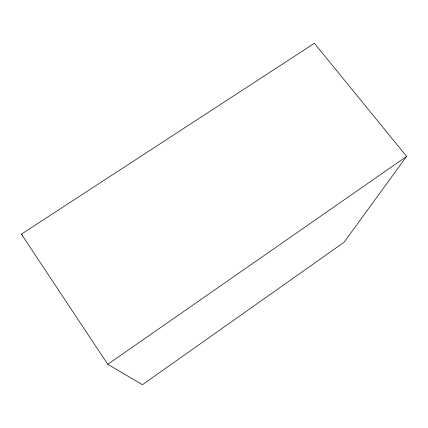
<?xml version="1.0" encoding="UTF-8"?>
<svg xmlns="http://www.w3.org/2000/svg" width="428" height="428" viewBox="0 0 428 428"><rect width="100%" height="100%" fill="white"/><g stroke="black" fill="none" stroke-linecap="round" stroke-linejoin="round"><path stroke-width="0.64" d="M406.6 156.413L344.005 242.307L142.444 384.697L107.765 364.314L21.4 234.148L314.398 43.303L406.6 156.413L107.765 364.314M21.4 234.148L22.336 235.09"/></g></svg>
